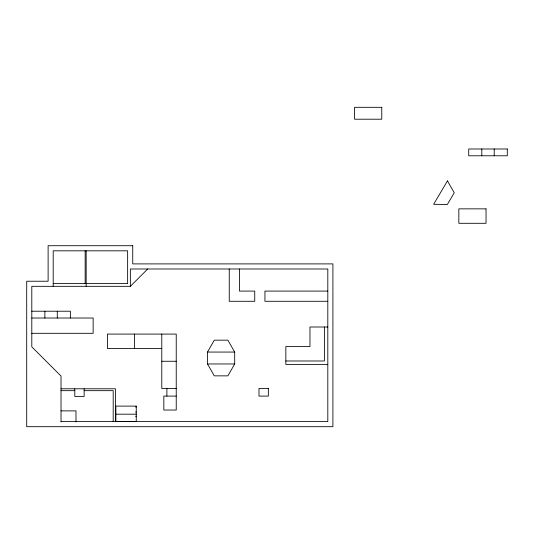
<?xml version="1.0" encoding="UTF-8"?>
<svg xmlns="http://www.w3.org/2000/svg" width="534" height="534" viewBox="0 0 534 534"><rect width="100%" height="100%" fill="white"/><g stroke="black" fill="none" stroke-linecap="round" stroke-linejoin="round"><path stroke-width="0.8" d="M207.499 352.066L214.294 340.171L227.891 340.171L234.686 352.066L234.686 363.961L227.891 375.856L214.294 375.856L207.499 363.961L207.499 352.066L234.686 352.066M61.023 421.927L61.023 376.049L31.8 346.82L31.8 286.324L130.356 286.324L147.684 268.996M53.206 283.607L127.633 283.607L127.633 250.813L53.206 250.813L53.206 286.324M327.809 291.083L264.937 291.083L264.937 301.283L327.809 301.283M31.8 311.222L70.368 311.222L70.368 318.017M31.8 318.017L93.143 318.017L93.143 333.309L31.8 333.309M327.809 327.002L309.967 327.002L309.967 346.546L285.837 346.546L285.837 364.388L327.809 364.388M161.789 348.522L107.414 348.522L107.414 334.077L176.233 334.077L176.233 410.032L163.831 410.032L163.831 396.101L176.233 396.101M285.837 360.984L324.412 360.984L324.412 327.002M161.789 361.264L176.233 361.264M207.499 363.961L234.686 363.961M176.233 388.452L161.789 388.452L161.789 334.077M61.023 388.792L115.404 388.792L115.404 421.586M61.023 390.661L74.787 390.661M84.132 390.661L113.195 390.661L113.195 421.586M135.583 406.961L136.257 406.961M61.023 410.886L75.982 410.886L75.982 421.927M135.583 412.054L136.257 412.054M115.871 414.184L136.257 414.184M135.583 416.306L136.257 416.306M61.023 421.586L327.809 421.586L327.809 268.996L130.356 268.996L130.356 286.324M494.217 148.986L494.217 155.781M481.808 148.986L481.808 155.781M239.446 268.996L239.446 291.083L254.738 291.083L254.738 301.283L229.253 301.283L229.253 268.996M166.888 388.452L166.888 396.101M134.601 334.077L134.601 348.522M86.174 250.813L86.174 286.324M85.153 250.813L85.153 283.607M84.132 388.792L84.132 396.435L74.787 396.435L74.787 388.792M57.285 311.222L57.285 318.017M44.883 311.222L44.883 318.017M447.439 180.886L433.641 204.308L447.338 204.495L454.24 192.781L447.439 180.886M381.763 107.314L354.569 107.314L354.569 119.209L381.763 119.209L381.763 107.314M507.3 148.986L468.725 148.986L468.725 155.781L507.3 155.781L507.3 148.986M486.033 208.854L458.846 208.854L458.846 223.299L486.033 223.299L486.033 208.854M132.732 245.713L48.113 245.713L48.113 281.231L26.7 281.231L26.7 426.686L332.909 426.686L332.909 263.896L132.732 263.896L132.732 245.713M268.335 388.452L258.99 388.452L258.99 396.101L268.335 396.101L268.335 388.452M136.257 406.107L115.871 406.107L115.871 421.399L136.257 421.399L136.257 406.107"/></g></svg>
